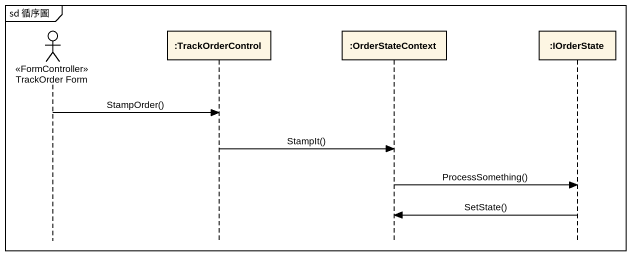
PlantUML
@startuml
mainframe sd 循序圖
hide footbox
actor "TrackOrder Form" as TrackOrder_Form <<FormController>>
participant ":TrackOrderControl" as TrackOrderControl
participant ":OrderStateContext" as OrderStateContext
participant ":IOrderState" as IOrderState

TrackOrder_Form -> TrackOrderControl : StampOrder()
TrackOrderControl -> OrderStateContext : StampIt()
OrderStateContext -> IOrderState : ProcessSomething()
IOrderState -> OrderStateContext : SetState()
@enduml
